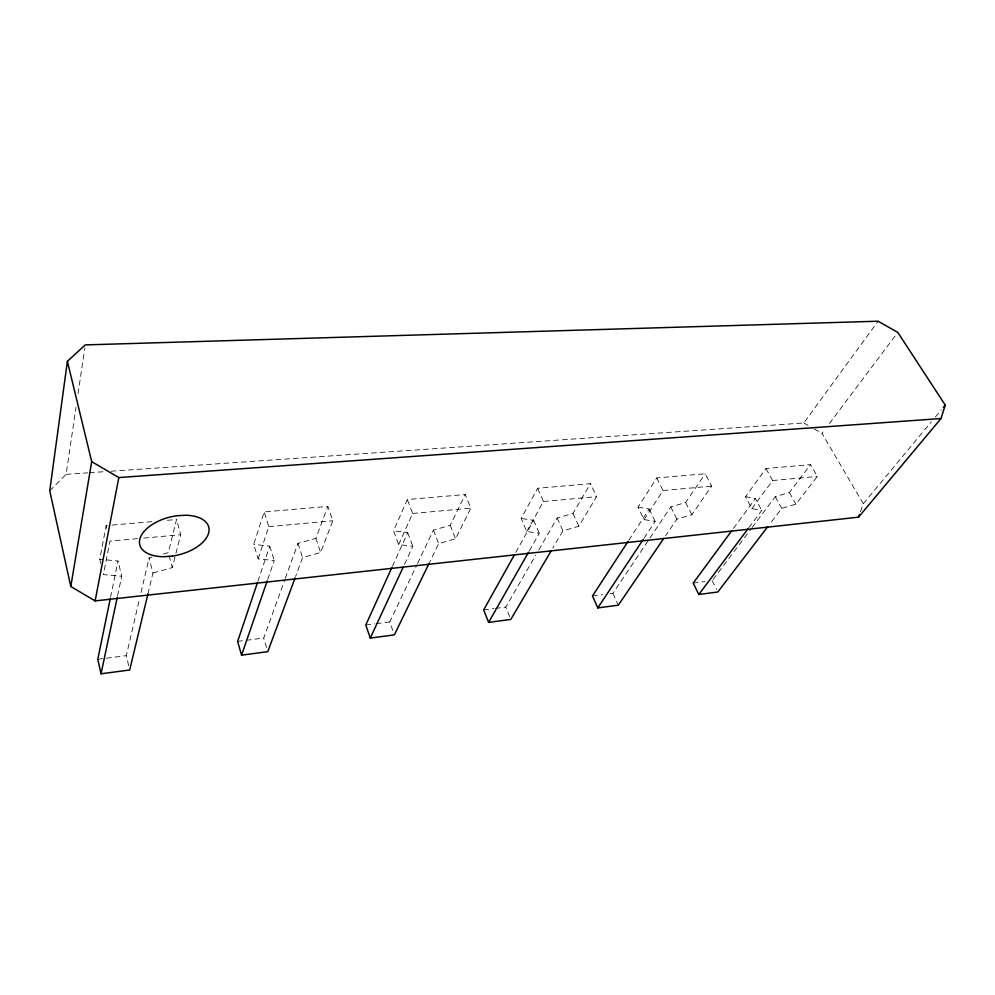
<?xml version="1.0" encoding="UTF-8"?>
<svg xmlns="http://www.w3.org/2000/svg" width="995" height="995" viewBox="0 0 995 995"><rect width="100%" height="100%" fill="white"/><g stroke="black" fill="none" stroke-linecap="round" stroke-linejoin="round"><path stroke-width="0.75" stroke-dasharray="4.97 3.73" d="M49.75 490.809L66.118 474.341L76.03 407.341M78.058 393.634L84.824 347.951M100.756 563.444L99.774 559.252L106.142 525.596L110.731 525.198M110.544 597.311L118.019 561.018L99.774 559.252M117.584 595.756L121.726 576.254L118.019 561.018M128.678 665.68L126.303 655.655L139.611 598.555M141.016 592.535L149.076 557.984L152.036 557.15M147.944 593.915L152.944 573.033L149.076 557.984M167.371 520.298L176.55 519.502L168.304 552.623L160.904 554.675M152.944 573.033L172.297 567.598L180.717 534.701L176.55 519.502M267.717 579.476L274.247 560.558L258.153 558.867L253.713 544.352L264.173 511.915L327.877 506.405L332.827 520.783L320.626 552.511L302.579 557.648L295.614 576.453M258.153 558.867L268.812 526.641L264.173 511.915M257.892 581.329L269.757 546.155L253.713 544.352M860.426 511.803L863.287 503.756L931.419 421.731M266.56 647.583L263.737 638.069L284.781 579.811M285.304 578.356L297.94 543.394L315.888 538.32L327.877 506.405M404.455 564.376L412.838 546.305L398.647 544.563L393.56 530.808L407.341 499.527L465.237 494.527L470.809 508.159L455.548 538.78L438.646 543.656L429.915 561.628M398.647 544.563L412.651 513.482L407.341 499.527M392.465 566.23L407.714 532.648L393.56 530.808M392.826 630.569L389.766 621.937L416.88 564.899M417.539 563.506L433.397 530.124L450.225 525.31L465.237 494.527M529.328 550.844L539.315 533.295L526.765 531.529L521.144 518.445L537.636 488.259L590.495 483.682L596.565 496.654L578.816 526.231L562.921 530.87L552.81 548.058M526.765 531.529L543.494 501.505L537.636 488.259M515.771 552.399L533.668 520.298L521.144 518.445M509.689 616.701L505.783 607.087L535.708 555.235M538.78 549.912L557.188 517.997L572.996 513.42L590.495 483.682M644.063 538.171L655.195 521.38L644.076 519.601L638.031 507.127L656.725 477.948L705.181 473.757L711.636 486.12L691.861 514.738L676.874 519.154L665.518 535.845M628.852 540.161L649.15 508.992L638.031 507.127M644.076 519.601L663.018 490.572L711.636 486.12M610.01 593.754L612.92 593.381L670.754 506.878L685.667 502.512L705.181 473.757M748.812 527.723L761.772 510.423L751.872 508.632L745.504 496.716L765.988 468.496L810.564 464.64L817.33 476.443L795.9 504.142L781.747 508.358L769.533 524.353M111.067 471.22L803.798 422.974L878.063 321.211M733.439 528.42L755.392 498.582L761.772 510.423M751.872 508.632L772.63 480.535L817.33 476.443M863.287 503.756L822.007 433.397L824.78 429.703M829.395 423.547L897.801 332.417M713.104 579.438L751.163 528.768M752.096 527.537L775.304 496.629L789.408 492.463L810.564 464.64M935.375 416.98L941.295 409.853M97.784 659.299L126.303 655.655M237.631 641.402L263.737 638.069M365.799 625.009L374.792 623.853M376.284 623.666L389.766 621.937M483.682 609.923L494.005 608.592M495.473 608.405L505.783 607.087M592.485 595.993L602.709 594.687M693.216 583.107L704.883 581.615M137.621 538.643L109.91 541.18L103.38 574.612L121.726 576.254M143.777 538.084L180.717 534.701M268.812 526.641L332.827 520.783M412.651 513.482L470.809 508.159M543.494 501.505L596.565 496.654M112.261 525.062L153.591 521.492M66.118 474.341L87.821 472.836M89.363 472.724L104.861 471.642M745.504 496.716L755.392 498.582M803.798 422.974L812.903 428.186M814.196 428.92L822.007 433.397M789.408 492.463L795.9 504.142M765.988 468.496L772.63 480.535M775.304 496.629L781.747 508.358M685.667 502.512L691.861 514.738M712.171 580.682L716.574 589.475M656.725 477.948L663.018 490.572M670.754 506.878L676.874 519.154M649.15 508.992L655.195 521.38M612.92 593.381L617.696 603.878M572.996 513.42L578.816 526.231M557.188 517.997L562.921 530.87M533.668 520.298L539.315 533.295M450.225 525.31L455.548 538.78M433.397 530.124L438.646 543.656M407.714 532.648L412.838 546.305M315.888 538.32L320.626 552.511M297.94 543.394L302.579 557.648M269.757 546.155L274.247 560.558M169.1 555.62L172.297 567.598M106.142 525.596L106.826 528.432"/><path stroke-width="1.49" d="M67.386 361.297L49.75 490.809L70.794 586.49L95.122 600.893L858.523 517.164L941.009 418.534L945.25 405.089L897.801 332.417L878.063 321.211L85.272 344.904L67.386 361.297L91.702 461.643L70.794 586.49M95.122 600.893L118.828 477.575L91.702 461.643M110.234 598.816L97.784 659.299L101.03 673.789L129.698 669.983L147.944 593.915M101.03 673.789L117.261 597.261M257.394 582.796L237.631 641.402L241.561 655.145L267.779 651.675L295.08 577.896M241.561 655.145L267.207 580.931M858.523 517.164L859.481 514.477M391.831 567.623L365.799 625.009L370.277 638.081L394.356 634.885L429.255 563.008M370.277 638.081L403.174 567.162M514.278 555.073L483.682 609.923L488.62 622.385L510.796 619.437L551.255 550.695M488.62 622.385L528.569 552.188M628.007 541.454L592.485 595.993L597.796 607.908L618.293 605.184L663.764 538.407M597.796 607.908L643.205 539.452M731.611 530.895L693.216 583.107L698.826 594.5L717.83 591.988L767.643 526.803M698.826 594.5L747.879 528.967M943.272 407.477L945.25 405.089M118.828 477.575L941.009 418.534M172.135 556.143L163.367 556.727A35.584 19.39 -14.4 0 1 140.146 538.084A35.584 19.39 -14.4 0 1 177.06 515.721L186.09 515.236A35.584 19.39 -14.4 0 1 208.353 533.967A35.584 19.39 -14.4 0 1 172.135 556.143"/></g></svg>
